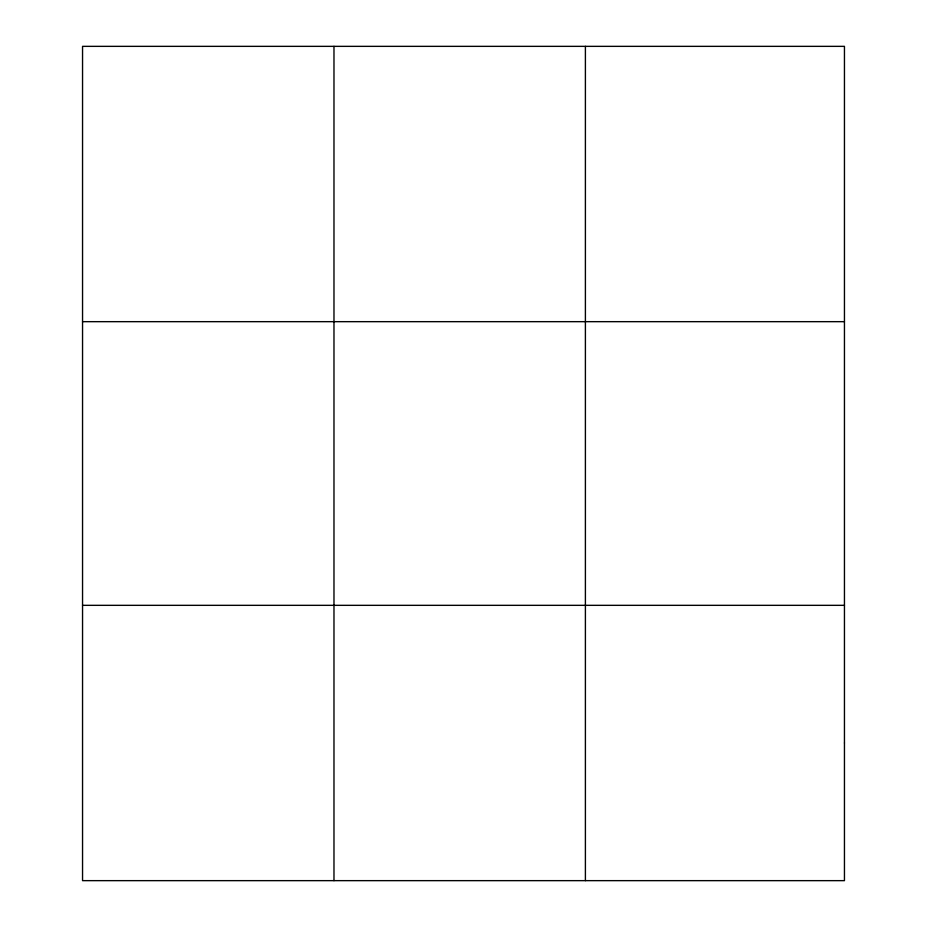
<?xml version="1.0" encoding="UTF-8"?>
<svg xmlns="http://www.w3.org/2000/svg" width="927" height="927" viewBox="0 0 927 927"><rect width="100%" height="100%" fill="white"/><g stroke="black" fill="none" stroke-linecap="round" stroke-linejoin="round"><path stroke-width="1.39" d="M333.975 880.65L333.975 46.35M585.4 880.65L585.4 46.35M82.549 321.669L844.451 321.669M82.549 605.331L844.451 605.331M844.451 742.99L844.451 880.65L82.549 880.65L82.549 46.35L844.451 46.35L844.451 742.99"/></g></svg>
